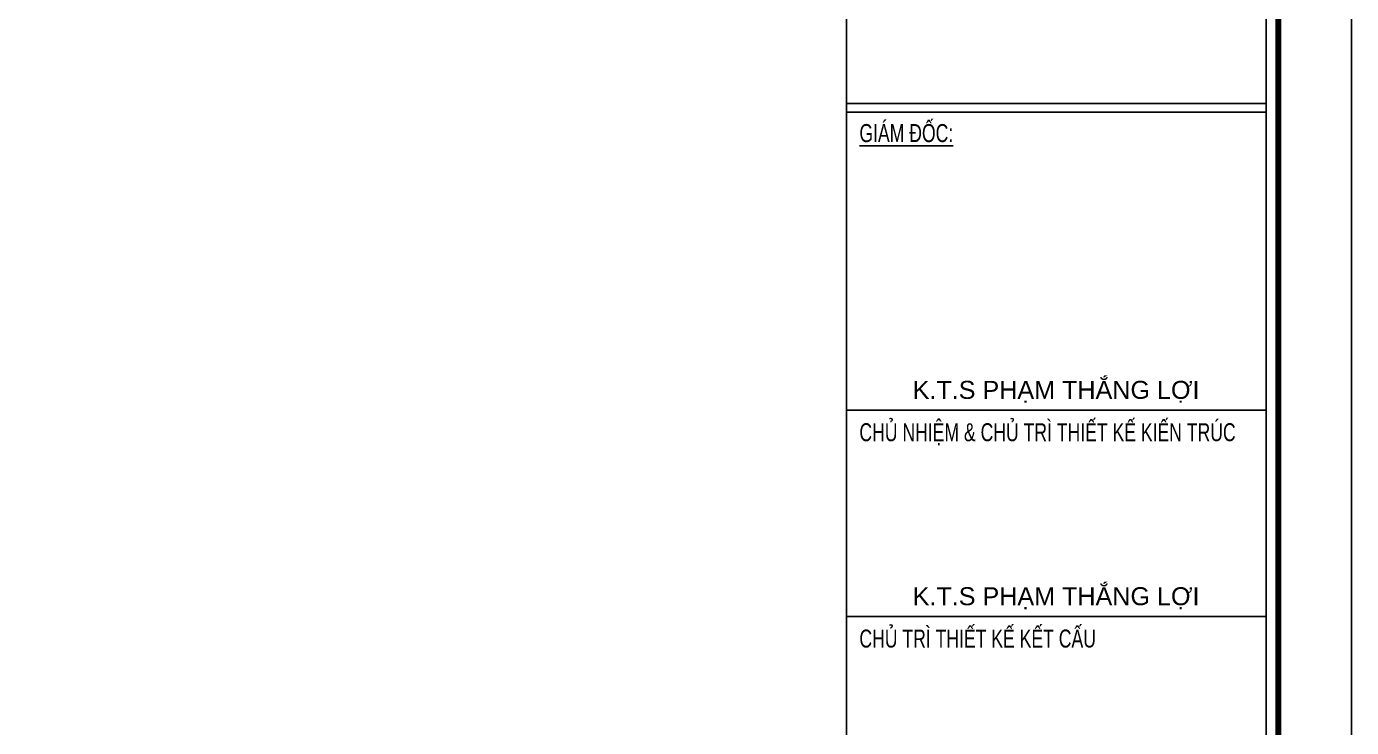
# Model space of a CAD drawing. Header units: inches. Extents: x 1359 to 46357, y -3807 to 191.
# Drawn here: x 23540 to 23731.5, y -895 to -793.7 of the extents above; entities that cross this region are included whole.
import ezdxf
from ezdxf.enums import TextEntityAlignment as Align

# ---------------------------------------------------------------- set-up
doc = ezdxf.new("R2010")
doc.units = ezdxf.units.IN
doc.header["$MEASUREMENT"] = 0
for name, color, linetype in [('2', 2, 'Continuous'), ('3', 3, 'Continuous'), ('CAUTAO', 7, 'Continuous'), ('KhungTen', 7, 'Continuous')]:
    doc.layers.add(name, color=color, linetype=linetype)
doc.styles.add('ST4', font='VHARIALN.TTF')
doc.styles.add('TILLE', font='VHARIAL.TTF', dxfattribs={"width": 0.7})

# ---------------------------------------------------------------- blocks, each defined once
blk = doc.blocks.new('A2SBCVN-D')
at = {"layer": '2', "color": 157, "linetype": 'Continuous'}
blk.add_lwpolyline([(1.091393642127514e-11, 419.9999999999854), (594.0000000000073, 419.9999999999854), (594.0000000000073, -7.275957614183426e-12), (1.091393642127514e-11, -7.275957614183426e-12)], close=True, dxfattribs=at)
at = {"layer": '2', "color": 167, "linetype": 'Continuous', "const_width": 0.8714327272984848}
blk.add_lwpolyline([(10.58816987433056, 9.067206486941359), (583.4118301256767, 9.067206486941359), (583.4118301256767, 410.9327935130568), (10.58816987433056, 410.9327935130568)], close=True, dxfattribs=at)
at = {"layer": '2', "color": 147, "linetype": 'Continuous'}
blk.add_lwpolyline([(12.33103532923997, 10.81007194152335), (581.6689646713803, 10.81007194152335), (581.6689646713876, 409.1899280584621), (12.33103532923997, 409.1899280584548)], close=True, dxfattribs=at)
at = {"layer": 'KhungTen'}
for p, q in [((521.0200199917963, 409.1899280584403), (521.0200199917963, 139.1383855551121)), ((581.6689646713858, 139.1383855551121), (581.6689646713858, 409.1899280584403)), ((581.6689646713858, 304.4778348393447), (521.0200199917963, 304.4778348393447)), ((581.6689646713858, 303.2667710392343), (521.0200199917963, 303.2667710392343)), ((581.6689646713785, 260.2139307041944), (521.0200199917963, 260.2139307041944)), ((581.6689646713858, 230.4102753027983), (521.0200199918108, 230.4102753027983))]:
    blk.add_line(p, q, dxfattribs=at)
at = {"layer": '3', "ltscale": 0.5, "style": 'ST4'}
for tag, height, p in [('TENBANVE', 3, (551.3444923315856, 319.3886398062677)), ('STT', 2.999999999999999, (569.2620654359798, 24.56368701454085))]:
    blk.add_attdef(tag, text='', height=height, dxfattribs=at).set_placement(p, align=Align.MIDDLE_CENTER)
at = {"layer": 'KhungTen', "style": 'TILLE', "width": 0.7}
for s, p in [('%%Ugi¸m ®èc:', (522.8991060859626, 298.9279914356594)), ('chñ nhiÖm & chñ tr× thiÕt kÕ kiÕn tróc', (522.8991060859407, 255.7216282955051)), ('chñ tr× thiÕt kÕ KÕT CÊU', (522.8991060859626, 225.9179728940944))]:
    blk.add_text(s, height=2.599240486261155, dxfattribs=at).set_placement(p)
at = {"layer": 'KhungTen', "style": 'TILLE'}
for p in [(551.3150342733425, 263.139859205934), (551.3150342733788, 233.3362038045307)]:
    blk.add_text('k.t.s ph¹m th¾ng lîi', height=2.599240486261155, dxfattribs=at).set_placement(p, align=Align.MIDDLE_CENTER)

msp = doc.modelspace()

# ---------------------------------------------------------------- linework, layer by layer
at = {"layer": 'CAUTAO', "color": 8}
msp.add_lwpolyline([(23149.82307190558, -700.1505939304479), (23658.51205656814, -700.1505939304479), (23658.51205656814, -1098.530450047299), (23149.82307190558, -1098.530450047299)], close=True, dxfattribs=at)

# ---------------------------------------------------------------- block references
at = {"layer": '2'}
msp.add_blockref('A2SBCVN-D', (23137.49203657634, -1109.340521988903), dxfattribs=at)

doc.saveas('drawing.dxf')
